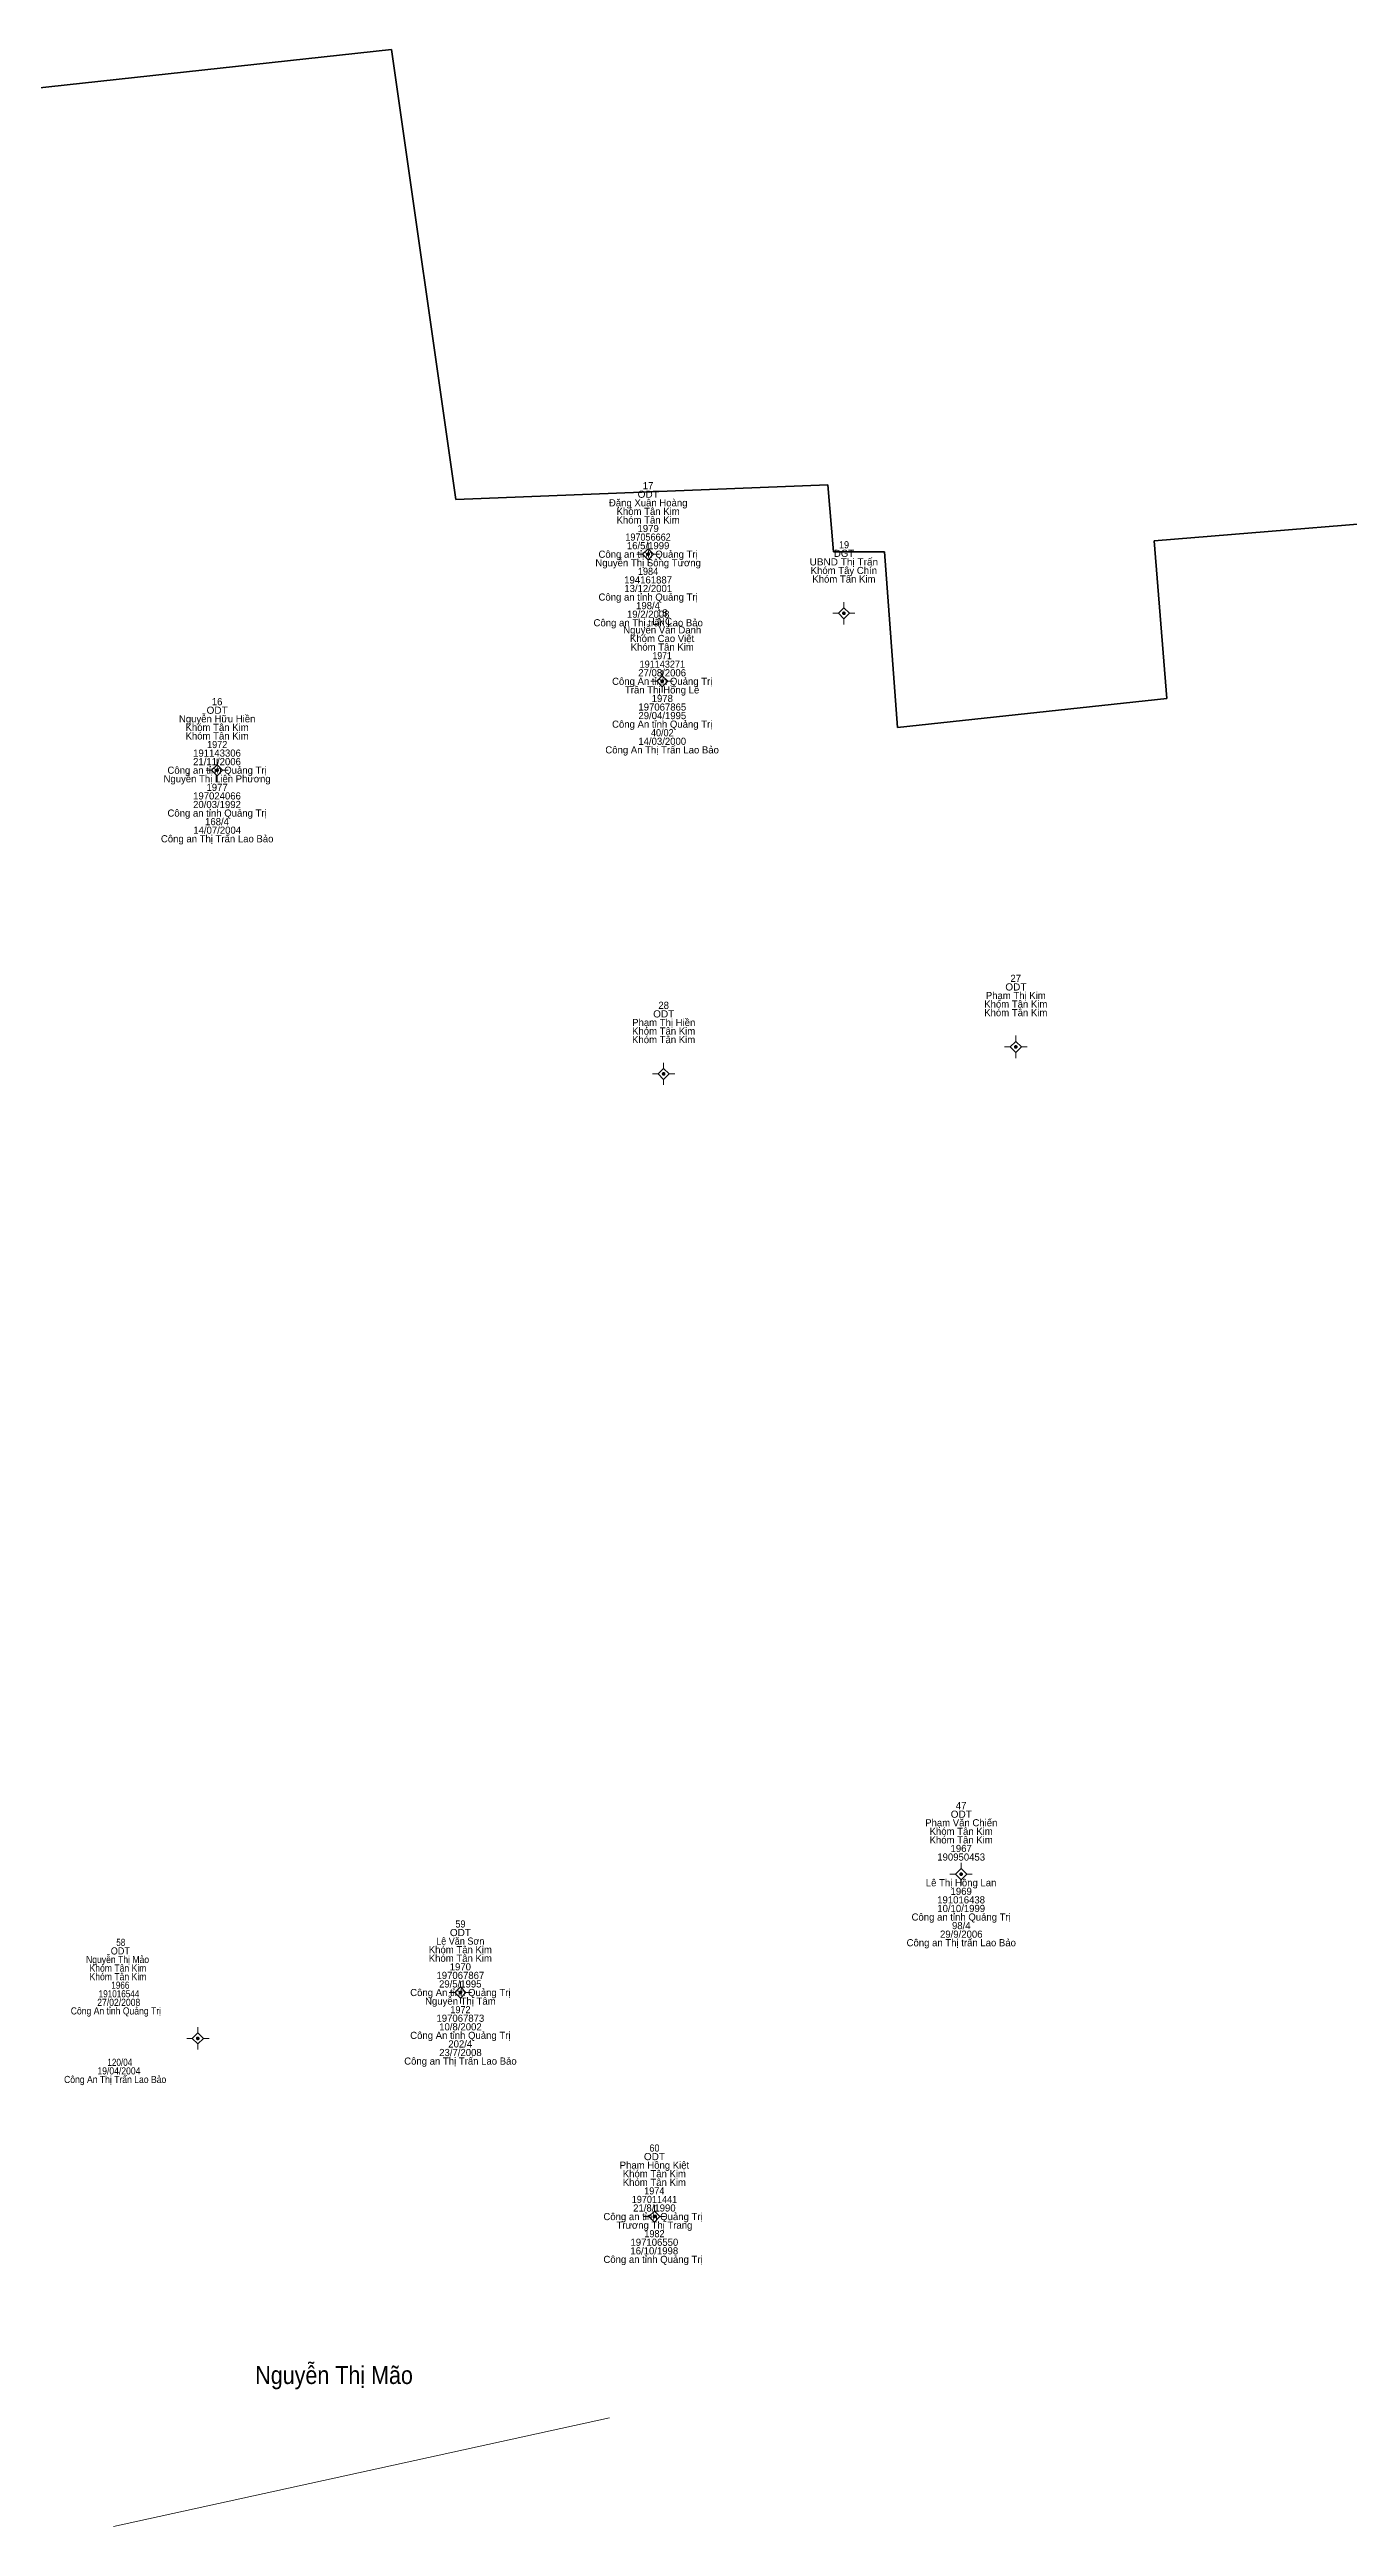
# Model space of a CAD drawing. Header units: metres. Extents: x 535914 to 536552, y 1836422 to 1837028.
# Drawn here: x 536259.5 to 536332.3, y 1836889.4 to 1837028.1 of the extents above; entities that cross this region are included whole.
import ezdxf
from ezdxf.enums import TextEntityAlignment as Align

# ---------------------------------------------------------------- set-up
doc = ezdxf.new("R2010")
doc.units = ezdxf.units.M
doc.header["$LTSCALE"] = 0.16
doc.linetypes.add('MEDIUM_DASHED', pattern=[4.5, 3, -1.5])
for name, color, linetype, lineweight in [('11', 7, 'MEDIUM_DASHED', 13), ('15', 7, 'Continuous', 13), ('54', 7, 'Continuous', 35)]:
    doc.layers.add(name, color=color, linetype=linetype, lineweight=lineweight)

msp = doc.modelspace()

# ---------------------------------------------------------------- hatches: boundary and pattern name
at = {"layer": '11'}
for points in [[(536293.1049, 1836999.87, 1), (536292.9549, 1836999.87, 1)], [(536304.0749, 1836996.56, 1), (536303.9249, 1836996.56, 1)], [(536293.8949, 1836992.75, 1), (536293.7449, 1836992.75, 1)], [(536268.9549, 1836987.77, 1), (536268.8049, 1836987.77, 1)], [(536313.7049, 1836972.27, 1), (536313.5549, 1836972.27, 1)], [(536293.9749, 1836970.76, 1), (536293.8249, 1836970.76, 1)], [(536310.6449, 1836925.93, 1), (536310.4949, 1836925.93, 1)], [(536282.5849, 1836919.3, 1), (536282.4349, 1836919.3, 1)], [(536267.8749, 1836916.73, 1), (536267.7249, 1836916.73, 1)], [(536293.4549, 1836906.75, 1), (536293.3049, 1836906.75, 1)]]:
    msp.add_hatch(color=256, dxfattribs=at).paths.add_polyline_path(points)

# ---------------------------------------------------------------- linework, layer by layer
for p, q in [((536293.03, 1837000.5), (536293.03, 1837000.18)), ((536292.72, 1836999.87), (536292.4, 1836999.87)), ((536293.03, 1836999.56), (536293.03, 1836999.24)), ((536293.66, 1836999.87), (536293.34, 1836999.87)), ((536303.69, 1836996.56), (536303.38, 1836996.56)), ((536304, 1836997.18), (536304, 1836996.87)), ((536304, 1836996.25), (536304, 1836995.94)), ((536304.62, 1836996.56), (536304.31, 1836996.56)), ((536293.82, 1836993.38), (536293.82, 1836993.06)), ((536293.51, 1836992.75), (536293.19, 1836992.75)), ((536293.82, 1836992.44), (536293.82, 1836992.12)), ((536294.44, 1836992.75), (536294.13, 1836992.75)), ((536268.57, 1836987.77), (536268.26, 1836987.77)), ((536268.88, 1836988.4), (536268.88, 1836988.08)), ((536269.5, 1836987.77), (536269.19, 1836987.77)), ((536268.88, 1836987.46), (536268.88, 1836987.14)), ((536313.63, 1836972.9), (536313.63, 1836972.58)), ((536293.9, 1836971.38), (536293.9, 1836971.07)), ((536313.32, 1836972.27), (536313, 1836972.27)), ((536313.63, 1836971.96), (536313.63, 1836971.64)), ((536314.26, 1836972.27), (536313.94, 1836972.27)), ((536293.59, 1836970.76), (536293.28, 1836970.76)), ((536293.9, 1836970.45), (536293.9, 1836970.14)), ((536294.52, 1836970.76), (536294.21, 1836970.76)), ((536310.57, 1836926.56), (536310.57, 1836926.24)), ((536310.26, 1836925.93), (536309.94, 1836925.93)), ((536310.57, 1836925.62), (536310.57, 1836925.3)), ((536311.19, 1836925.93), (536310.88, 1836925.93)), ((536282.51, 1836919.92), (536282.51, 1836919.61)), ((536282.2, 1836919.3), (536281.88, 1836919.3)), ((536282.51, 1836918.99), (536282.51, 1836918.68)), ((536283.14, 1836919.3), (536282.82, 1836919.3)), ((536267.8, 1836917.36), (536267.8, 1836917.04)), ((536267.49, 1836916.73), (536267.18, 1836916.73)), ((536267.8, 1836916.42), (536267.8, 1836916.1)), ((536268.43, 1836916.73), (536268.11, 1836916.73)), ((536293.38, 1836907.38), (536293.38, 1836907.06)), ((536293.07, 1836906.75), (536292.76, 1836906.75)), ((536293.38, 1836906.44), (536293.38, 1836906.12)), ((536294, 1836906.75), (536293.69, 1836906.75))]:
    msp.add_line(p, q, dxfattribs=at)
for points in [[(536293.03, 1837000.18), (536292.72, 1836999.87), (536293.03, 1836999.56), (536293.34, 1836999.87)], [(536304, 1836996.87), (536303.69, 1836996.56), (536304, 1836996.25), (536304.31, 1836996.56)], [(536293.82, 1836993.06), (536293.51, 1836992.75), (536293.82, 1836992.44), (536294.13, 1836992.75)], [(536268.88, 1836988.08), (536268.57, 1836987.77), (536268.88, 1836987.46), (536269.19, 1836987.77)], [(536313.63, 1836972.58), (536313.32, 1836972.27), (536313.63, 1836971.96), (536313.94, 1836972.27)], [(536293.9, 1836971.07), (536293.59, 1836970.76), (536293.9, 1836970.45), (536294.21, 1836970.76)], [(536310.57, 1836926.24), (536310.26, 1836925.93), (536310.57, 1836925.62), (536310.88, 1836925.93)], [(536282.51, 1836919.61), (536282.2, 1836919.3), (536282.51, 1836918.99), (536282.82, 1836919.3)], [(536267.8, 1836917.04), (536267.49, 1836916.73), (536267.8, 1836916.42), (536268.11, 1836916.73)], [(536293.38, 1836907.06), (536293.07, 1836906.75), (536293.38, 1836906.44), (536293.69, 1836906.75)]]:
    msp.add_lwpolyline(points, close=True, dxfattribs=at)
for centre in [(536293.0299, 1836999.87), (536303.9999, 1836996.56), (536293.8199, 1836992.75), (536268.8799, 1836987.77), (536313.6299, 1836972.27), (536293.8999, 1836970.76), (536310.5699, 1836925.93), (536282.5099, 1836919.3), (536267.7999, 1836916.73), (536293.3799, 1836906.75)]:
    msp.add_circle(centre, 0.075, dxfattribs=at)
at = {"layer": '15'}
msp.add_lwpolyline([(536263.07, 1836889.39), (536279.36, 1836892.95), (536290.87, 1836895.47)], dxfattribs=at)
at = {"layer": '54'}
for p, q in [((536278.65, 1837028.14), (536247.74, 1837024.77)), ((536278.65, 1837028.14), (536282.25, 1837002.93)), ((536282.25, 1837002.93), (536303.1, 1837003.76)), ((536303.1, 1837003.76), (536303.42, 1837000)), ((536303.42, 1837000), (536306.28, 1837000)), ((536307.01, 1836990.16), (536306.28, 1837000)), ((536307.01, 1836990.16), (536322.09, 1836991.79))]:
    msp.add_line(p, q, dxfattribs=at)
msp.add_lwpolyline([(536357.87, 1837003.61), (536321.39, 1837000.61), (536322.09, 1836991.79)], dxfattribs=at)

# ---------------------------------------------------------------- texts
at = {"layer": '15'}
for s, p in [('Đặng Xuân Hoàng', (536293.035, 1837002.55)), ('17', (536293.025, 1837003.51)), ('Khóm Tân Kim', (536293.03, 1837002.07)), ('Khóm Tân Kim', (536293.03, 1837001.59)), ('1979', (536293.03, 1837001.11)), ('Công an tỉnh Quảng Trị', (536293.03, 1836999.67)), ('16/5/1999', (536293.03, 1837000.15)), ('DGT', (536304.005, 1836999.72)), ('Nguyễn Thị Sông Tương', (536293.03, 1836999.19)), ('Khóm Tây Chín', (536303.995, 1836998.76)), ('Khóm Tân Kim', (536304, 1836998.28)), ('Công an tỉnh Quảng Trị', (536293.03, 1836997.27)), ('194161887', (536293.03, 1836998.23)), ('13/12/2001', (536293.035, 1836997.75)), ('Công an Thị trấn Lao Bảo', (536293.035, 1836995.83)), ('Nguyễn Văn Danh', (536293.82, 1836995.43)), ('19/2/2008', (536293.035, 1836996.31)), ('198/4', (536293.025, 1836996.79)), ('18', (536293.82, 1836996.39)), ('Khóm Cao Việt', (536293.815, 1836994.95)), ('Khóm Tân Kim', (536293.82, 1836994.47)), ('27/08/2006', (536293.815, 1836993.03)), ('16', (536268.88, 1836991.41)), ('Công An tỉnh Quảng Trị', (536293.82, 1836992.55)), ('Trần Thị Hồng Lê', (536293.815, 1836992.07)), ('1978', (536293.825, 1836991.59)), ('Nguyễn Hữu Hiền', (536268.885, 1836990.45)), ('Khóm Tân Kim', (536268.88, 1836989.97)), ('Công An tỉnh Quảng Trị', (536293.82, 1836990.15)), ('29/04/1995', (536293.825, 1836990.63)), ('197067865', (536293.825, 1836991.11)), ('Khóm Tân Kim', (536268.88, 1836989.49)), ('Công An Thị Trấn Lao Bảo', (536293.815, 1836988.71)), ('14/03/2000', (536293.82, 1836989.19)), ('Nguyễn Thị Liên Phương', (536268.88, 1836987.09)), ('Công an tỉnh Quảng Trị', (536268.88, 1836987.57)), ('21/11/2006', (536268.875, 1836988.05)), ('191143306', (536268.875, 1836988.53)), ('197024066', (536268.875, 1836986.13)), ('1977', (536268.88, 1836986.61)), ('Công an tỉnh Quảng Trị', (536268.88, 1836985.17)), ('20/03/1992', (536268.875, 1836985.65)), ('168/4', (536268.875, 1836984.69)), ('Công an Thị Trấn Lao Bảo', (536268.885, 1836983.73)), ('14/07/2004', (536268.885, 1836984.21)), ('Phạm Thị Kim', (536313.63, 1836974.95)), ('27', (536313.625, 1836975.91)), ('Phạm Thị Hiền', (536293.905, 1836973.44)), ('28', (536293.9, 1836974.4)), ('Khóm Tân Kim', (536313.63, 1836974.47)), ('Khóm Tân Kim', (536313.63, 1836973.99)), ('Khóm Tân Kim', (536293.9, 1836972.96)), ('Khóm Tân Kim', (536293.9, 1836972.48)), ('47', (536310.565, 1836929.57)), ('Phạm Văn Chiến', (536310.575, 1836928.61)), ('Khóm Tân Kim', (536310.57, 1836928.13)), ('Khóm Tân Kim', (536310.57, 1836927.65)), ('190950453', (536310.57, 1836926.69)), ('1967', (536310.57, 1836927.17)), ('Lê Thị Hồng Lan', (536310.565, 1836925.25)), ('1969', (536310.57, 1836924.77)), ('Công an tỉnh Quảng Trị', (536310.57, 1836923.33)), ('191016438', (536310.565, 1836924.29)), ('10/10/1999', (536310.57, 1836923.81)), ('29/9/2006', (536310.575, 1836922.37)), ('98/4', (536310.575, 1836922.85)), ('Khóm Tân Kim', (536282.51, 1836921.5)), ('Khóm Tân Kim', (536282.51, 1836921.02)), ('Công an Thị trấn Lao Bảo', (536310.575, 1836921.89)), ('197067867', (536282.51, 1836920.06)), ('29/5/1995', (536282.505, 1836919.58)), ('1970', (536282.51, 1836920.54)), ('Công An tỉnh Quảng Trị', (536282.51, 1836919.1)), ('Nguyễn Thị Tâm', (536282.51, 1836918.62)), ('Công An tỉnh Quảng Trị', (536282.51, 1836916.7)), ('197067873', (536282.51, 1836917.66)), ('10/8/2002', (536282.515, 1836917.18)), ('Công an Thị Trấn Lao Bảo', (536282.515, 1836915.26)), ('23/7/2008', (536282.515, 1836915.74)), ('202/4', (536282.505, 1836916.22)), ('Phạm Hồng Kiệt', (536293.385, 1836909.43)), ('Khóm Tân Kim', (536293.38, 1836908.95)), ('Khóm Tân Kim', (536293.38, 1836908.47)), ('21/8/1990', (536293.38, 1836907.03)), ('Công an tỉnh Quảng Trị ', (536293.38, 1836906.55)), ('Trương Thị Trang', (536293.385, 1836906.07)), ('Công an tỉnh Quảng Trị ', (536293.38, 1836904.15)), ('16/10/1998', (536293.375, 1836904.63)), ('197106550', (536293.38, 1836905.11))]:
    msp.add_text(s, height=0.4, dxfattribs=at).set_placement(p, align=Align.CENTER)
for s, height, width, p in [('ODT', 0.4, 1.05, (536293.035, 1837003.03)), ('197056662', 0.4, 0.95, (536293.025, 1837000.63)), ('19', 0.4, 0.95, (536304.005, 1837000.2)), ('1984', 0.4, 0.95, (536293.025, 1836998.71)), ('UBND Thị Trấn', 0.4, 1.05, (536303.995, 1836999.24)), ('LNC', 0.4, 1.05, (536293.815, 1836995.91)), ('191143271', 0.4, 0.95, (536293.825, 1836993.51)), ('1971', 0.4, 0.9, (536293.815, 1836993.99)), ('ODT', 0.4, 1.05, (536268.885, 1836990.93)), ('1972', 0.4, 0.95, (536268.885, 1836989.01)), ('40/02', 0.4, 0.95, (536293.825, 1836989.67)), ('ODT', 0.4, 1.05, (536313.635, 1836975.43)), ('ODT', 0.4, 1.05, (536293.905, 1836973.92)), ('ODT', 0.4, 1.05, (536310.575, 1836929.09)), ('Lê Văn Sơn', 0.4, 0.95, (536282.505, 1836921.98)), ('ODT', 0.4, 1.05, (536282.515, 1836922.46)), ('59', 0.4, 0.95, (536282.515, 1836922.94)), ('Nguyễn Thị Mảo', 0.4, 0.9, (536263.305, 1836920.95)), ('ODT', 0.4, 0.95, (536263.46, 1836921.43)), ('58', 0.4, 0.85, (536263.485, 1836921.91)), ('Khóm Tân Kim', 0.4, 0.9, (536263.325, 1836920.47)), ('Khóm Tân Kim', 0.4, 0.9, (536263.325, 1836919.99)), ('1966', 0.4, 0.85, (536263.46, 1836919.51)), ('Công An tỉnh Quảng Trị', 0.4, 0.9, (536263.21, 1836918.07)), ('27/02/2008', 0.4, 0.9, (536263.37, 1836918.55)), ('191016544', 0.4, 0.85, (536263.385, 1836919.03)), ('1972', 0.4, 0.95, (536282.515, 1836918.14)), ('120/04', 0.4, 0.85, (536263.43, 1836915.19)), ('Công An Thị Trấn Lao Bảo', 0.4, 0.9, (536263.17, 1836914.23)), ('19/04/2004', 0.4, 0.9, (536263.38, 1836914.71)), ('ODT', 0.4, 1.05, (536293.385, 1836909.91)), ('60', 0.4, 0.95, (536293.385, 1836910.39)), ('197011441', 0.4, 0.95, (536293.385, 1836907.51)), ('1974', 0.4, 0.95, (536293.375, 1836907.99)), ('1982', 0.4, 0.95, (536293.385, 1836905.59)), ('Nguyễn Thị Mão', 1, 0.9, (536275.435, 1836897.37))]:
    msp.add_text(s, height=height, dxfattribs=dict(at, width=width)).set_placement(p, align=Align.CENTER)

doc.saveas('drawing.dxf')
